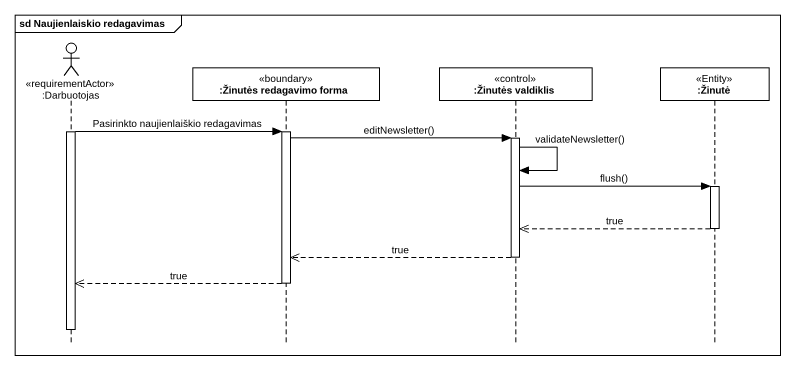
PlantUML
@startuml
mainframe sd Naujienlaiskio redagavimas
hide footbox
actor ":Darbuotojas" as Darbuotojas <<requirementActor>>
participant ":Žinutės redagavimo forma" as Žinutės_redagavimo_forma <<boundary>>
participant ":Žinutės valdiklis" as Žinutės_valdiklis <<control>>
participant ":Žinutė" as Žinutė <<Entity>>

activate Darbuotojas
Darbuotojas -> Žinutės_redagavimo_forma : Pasirinkto naujienlaiškio redagavimas
activate Žinutės_redagavimo_forma
Žinutės_redagavimo_forma -> Žinutės_valdiklis : editNewsletter()
activate Žinutės_valdiklis
Žinutės_valdiklis -> Žinutės_valdiklis : validateNewsletter()
Žinutės_valdiklis -> Žinutė : flush()
activate Žinutė
Žinutė -->> Žinutės_valdiklis : true
deactivate Žinutė
Žinutės_valdiklis -->> Žinutės_redagavimo_forma : true
deactivate Žinutės_valdiklis
Žinutės_redagavimo_forma -->> Darbuotojas : true
deactivate Žinutės_redagavimo_forma
deactivate Darbuotojas
@enduml
